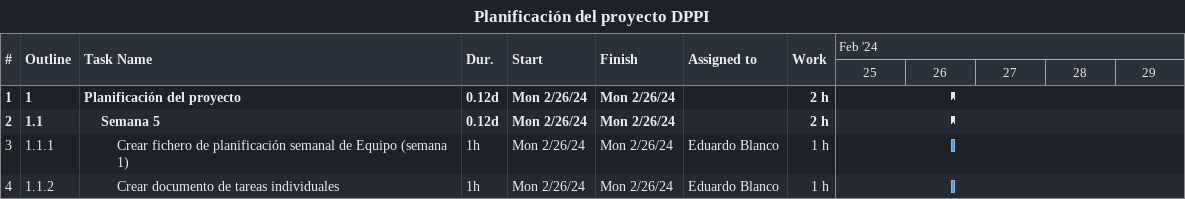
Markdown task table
Planificación del proyecto DPPI

| ID | WBS | Task | Duration | Start | Finish | Resources | Work (h) |
|---|---|---|---|---|---|---|---|
| 1 | 1 | **Planificación del proyecto** | 0.12d | 2024-02-26 | 2024-02-26 |  | 2 |
| 2 | 1.1 | **Semana 5** | 0.12d | 2024-02-26 | 2024-02-26 |  | 2 |
| 3 | 1.1.1 | Crear fichero de planificación semanal de Equipo (semana 1) | 1h | 2024-02-26 | 2024-02-26 | Eduardo Blanco | 1 |
| 4 | 1.1.2 | Crear documento de tareas individuales | 1h | 2024-02-26 | 2024-02-26 | Eduardo Blanco | 1 |
